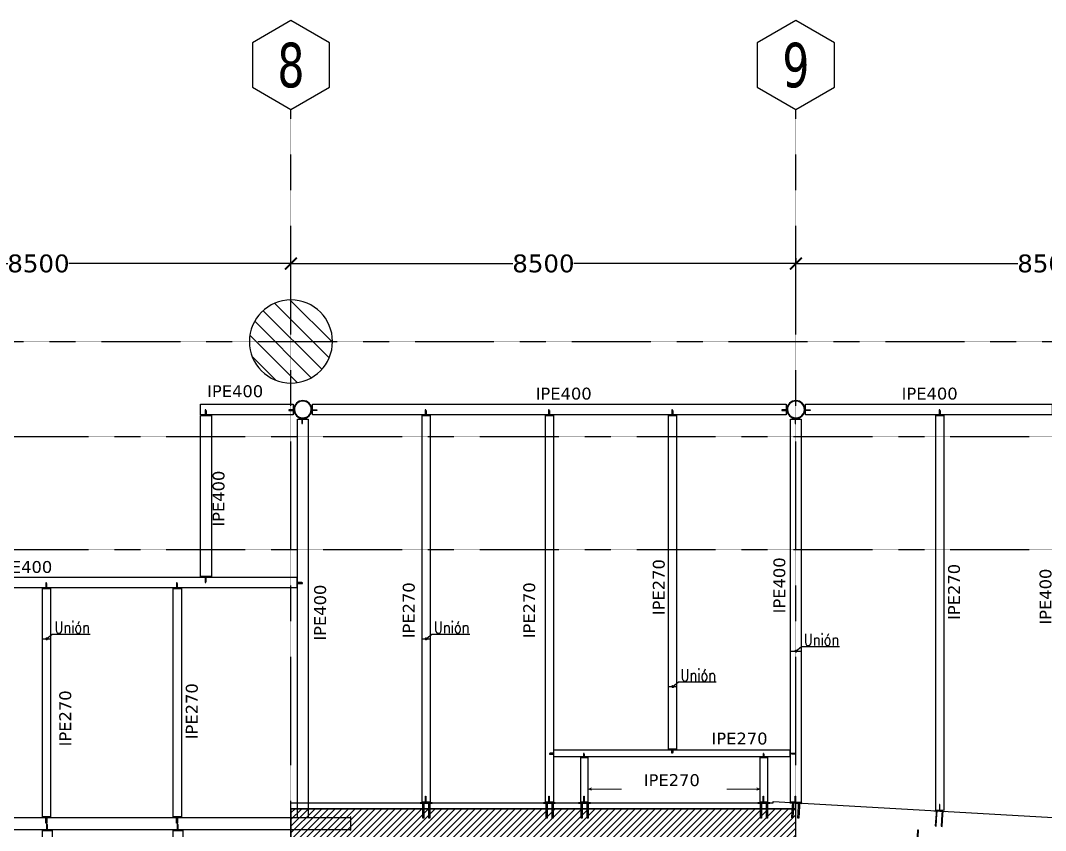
# Model space of a CAD drawing. Header units: millimetres. Extents: x -12345 to 95575, y -10708 to 31862.
# Drawn here: x 12448 to 29701, y 17264 to 30907 of the extents above; entities that cross this region are included whole.
import ezdxf
from ezdxf.enums import TextEntityAlignment as Align

# ---------------------------------------------------------------- set-up
doc = ezdxf.new("R2010")
doc.units = ezdxf.units.MM
doc.header["$LTSCALE"] = 0.95
doc.linetypes.add('DXK_LINE_DOT3', pattern=[5.9187, 2.979, -0.9799, 0.9799, -0.9799])
for name, color, linetype in [('COTAS', 8, 'Continuous'), ('HCB-ACH_PANT', 253, 'Continuous'), ('HCB-EJES', 1, 'Continuous'), ('HCB-PLATINAS', 5, 'Continuous'), ('HCB-ROTULOS', 2, 'Continuous'), ('HCB_PANTALLAS', 6, 'Continuous'), ('UNIÒN', 6, 'Continuous'), ('VIEW', 255, 'Continuous')]:
    doc.layers.add(name, color=color, linetype=linetype)
for name, color, linetype, lineweight in [('E_COLUMNAS', 1, 'Continuous', 18), ('E_COLUMNAS-1', 1, 'Continuous', 25), ('E_COLUMNAS-3', 1, 'Continuous', 35), ('E_TEXTO', 3, 'Continuous', 9), ('E_VIGAS-1', 5, 'Continuous', 25), ('HCB_VIGAS', 4, 'Continuous', 25), ('S-COLS-HDLN-2', 52, 'Continuous', 9)]:
    doc.layers.add(name, color=color, linetype=linetype, lineweight=lineweight)
doc.styles.add('CNI_COTAS', font='romans.shx', dxfattribs={"width": 0.8})
doc.styles.add('VERDANA', font='verdana.ttf')
doc.dimstyles.new('1.125', dxfattribs={"dimscale": 0, "dimtxt": 300, "dimasz": 200, "dimexe": 4, "dimexo": 4, "dimgap": 15, "dimtad": 0, "dimdec": 0, "dimzin": 4, "dimdsep": 46, "dimtxsty": 'VERDANA', "dimblk": 'ARCHTICK', "dimcen": -10, "dimclrd": 256, "dimclrt": 3, "dimadec": 0, "dimazin": 0, "dimtfac": 1, "dimtdec": 0, "dimtmove": 2, "dimatfit": 0, "dimldrblk": 'OBLIQUE', "dimfxl": 0.05, "dimtolj": 1, "dimtzin": 0, "dimarcsym": 0})
doc.dimstyles.new('UNIÒN', dxfattribs={"dimscale": 0, "dimtxt": 200, "dimasz": 60, "dimexe": 4, "dimexo": 4, "dimgap": 15, "dimtad": 1, "dimdec": 0, "dimzin": 4, "dimdsep": 46, "dimtxsty": 'CNI_COTAS', "dimcen": -0.09, "dimclrd": 6, "dimclrt": 3, "dimadec": 0, "dimazin": 0, "dimtfac": 1, "dimtdec": 0, "dimtmove": 2, "dimatfit": 0, "dimfxl": 0.05, "dimtolj": 1, "dimtzin": 0, "dimarcsym": 0})

# ---------------------------------------------------------------- blocks, each defined once
blk = doc.blocks.new('EST_SCM_COLUMNA-METALICA-SECCION-CIRCULAR - EST_SCM_COLUMNA-TUBULAR-CIRCULAR_PTEØ_12__e_10_3mm-V29-_18_00m_N_E_-NIVEL-5 DOC')
at = {"layer": 'S-COLS-HDLN-2'}
h = blk.add_hatch(dxfattribs=at)
h.set_pattern_fill('FP_13', color=256, style=0, pattern_type=2)
h.set_pattern_definition([(135, (65.462, -165.018), (-0.15909903, -0.15909903), [])])
h.paths.add_polyline_path([(-0.017, -0.151), (0.022, -0.151), (0.063, -0.139), (0.1, -0.115), (0.128, -0.082), (0.147, -0.037), (0.152, 0), (0.146, 0.043), (0.128, 0.082), (0.1, 0.115), (0.059, 0.14), (0.02, 0.151), (-0.022, 0.151), (-0.063, 0.139), (-0.1, 0.115), (-0.131, 0.077), (-0.147, 0.04), (-0.152, 0), (-0.144, -0.048), (-0.128, -0.082), (-0.1, -0.115), (-0.059, -0.14), (-0.02, -0.151)])
h.paths.add_polyline_path([(-0.02, -0.141), (-0.063, -0.127), (-0.094, -0.107), (-0.12, -0.077), (-0.136, -0.04), (-0.142, 0), (-0.135, 0.043), (-0.12, 0.077), (-0.093, 0.107), (-0.059, 0.129), (-0.02, 0.141), (0.022, 0.14), (0.063, 0.127), (0.093, 0.107), (0.12, 0.077), (0.136, 0.04), (0.142, 0), (0.136, -0.04), (0.12, -0.077), (0.09, -0.109), (0.059, -0.129), (0.014, -0.141), (-0.017, -0.141)])
at = {"layer": 'E_COLUMNAS-1'}
for radius, start, end in [(0.152, 360, 180), (0.152, 180, 360), (0.142, 0, 180), (0.142, 180, 0)]:
    blk.add_arc((0, 0), radius, start, end, dxfattribs=at)
blk = doc.blocks.new('EST_SCM_COLUMNA-METALICA-SECCION-CIRCULAR - EST_SCM_COLUMNA-TUBULAR-CIRCULAR_PTEØ_12__e_10_3mm-V30-_18_00m_N_E_-NIVEL-5 DOC')
at = {"layer": 'S-COLS-HDLN-2'}
h = blk.add_hatch(dxfattribs=at)
h.set_pattern_fill('FP_14', color=256, style=0, pattern_type=2)
h.set_pattern_definition([(135, (57.162, -165.018), (-0.15909903, -0.15909903), [])])
h.paths.add_polyline_path([(-0.014, -0.151), (0.022, -0.151), (0.063, -0.139), (0.1, -0.115), (0.128, -0.082), (0.146, -0.043), (0.152, 0), (0.144, 0.048), (0.128, 0.082), (0.097, 0.117), (0.059, 0.14), (0.02, 0.151), (-0.022, 0.151), (-0.063, 0.139), (-0.1, 0.115), (-0.131, 0.077), (-0.147, 0.04), (-0.152, 0), (-0.144, -0.048), (-0.128, -0.082), (-0.097, -0.117), (-0.059, -0.14), (-0.016, -0.151)])
h.paths.add_polyline_path([(-0.02, -0.141), (-0.063, -0.127), (-0.097, -0.103), (-0.12, -0.077), (-0.136, -0.04), (-0.142, 0), (-0.135, 0.043), (-0.12, 0.077), (-0.093, 0.107), (-0.059, 0.129), (-0.02, 0.141), (0.022, 0.14), (0.063, 0.127), (0.097, 0.103), (0.12, 0.077), (0.136, 0.04), (0.142, 0), (0.136, -0.04), (0.12, -0.077), (0.09, -0.109), (0.059, -0.129), (0.014, -0.141), (-0.017, -0.141)])
at = {"layer": 'E_COLUMNAS-1'}
for radius, start, end in [(0.152, 360, 180), (0.152, 180, 360), (0.142, 0, 180), (0.142, 180, 0)]:
    blk.add_arc((0, 0), radius, start, end, dxfattribs=at)
blk = doc.blocks.new('_ArchTick')
at = {"color": 0, "linetype": 'ByBlock', "const_width": 0.15}
blk.add_lwpolyline([(-0.5, -0.5), (0.5, 0.5)], dxfattribs=at)
blk = doc.blocks.new('*D168')
at = {"layer": 'COTAS', "color": 0, "lineweight": -2, "transparency": 16777216}
blk.add_line((8500, 26900), (8500, 26809), dxfattribs=at)
at = {"layer": 'COTAS', "lineweight": -2, "transparency": 16777216}
for p, q in [((8500, 26813), (12236, 26813)), ((17000, 26813), (13264, 26813))]:
    blk.add_line(p, q, dxfattribs=at)
at = {"layer": 'Defpoints', "color": 0, "transparency": 16777216}
for p in [(8500, 26904), (17000, 26813), (17000, 26813)]:
    blk.add_point(p, dxfattribs=at)
at = {"layer": 'COTAS', "lineweight": -2, "transparency": 16777216, "xscale": 200, "yscale": 200, "zscale": 200, "rotation": 180}
blk.add_blockref('_ArchTick', (8500, 26813), dxfattribs=at)
at = {"layer": 'COTAS', "lineweight": -2, "transparency": 16777216, "xscale": 200, "yscale": 200, "zscale": 200}
blk.add_blockref('_ArchTick', (17000, 26813), dxfattribs=at)
at = {"layer": 'COTAS', "color": 3, "transparency": 16777216, "insert": (12750, 26813), "char_height": 300, "attachment_point": 5, "style": 'VERDANA'}
blk.add_mtext('\\A1;8500', dxfattribs=at)
blk = doc.blocks.new('_Oblique')
at = {"color": 0, "linetype": 'ByBlock', "lineweight": -2}
blk.add_line((-0.5, -0.5), (0.5, 0.5), dxfattribs=at)
blk = doc.blocks.new('*D169')
at = {"layer": 'COTAS', "lineweight": -2, "transparency": 16777216}
for p, q in [((17000, 26813), (20736, 26813)), ((25500, 26813), (21764, 26813))]:
    blk.add_line(p, q, dxfattribs=at)
at = {"layer": 'COTAS', "color": 0, "lineweight": -2, "transparency": 16777216}
blk.add_line((25500, 26906), (25500, 26809), dxfattribs=at)
at = {"layer": 'Defpoints', "color": 0, "transparency": 16777216}
for p in [(17000, 26813), (25500, 26910), (25500, 26813)]:
    blk.add_point(p, dxfattribs=at)
at = {"layer": 'COTAS', "lineweight": -2, "transparency": 16777216, "xscale": 200, "yscale": 200, "zscale": 200, "rotation": 180}
blk.add_blockref('_ArchTick', (17000, 26813), dxfattribs=at)
at = {"layer": 'COTAS', "lineweight": -2, "transparency": 16777216, "xscale": 200, "yscale": 200, "zscale": 200}
blk.add_blockref('_ArchTick', (25500, 26813), dxfattribs=at)
at = {"layer": 'COTAS', "color": 3, "transparency": 16777216, "insert": (21250, 26813), "char_height": 300, "attachment_point": 5, "style": 'VERDANA'}
blk.add_mtext('\\A1;8500', dxfattribs=at)
blk = doc.blocks.new('*D170')
at = {"layer": 'COTAS', "color": 0, "lineweight": -2, "transparency": 16777216}
blk.add_line((34000, 27034), (34000, 26809), dxfattribs=at)
at = {"layer": 'COTAS', "lineweight": -2, "transparency": 16777216}
for p, q in [((25500, 26813), (29236, 26813)), ((34000, 26813), (30264, 26813))]:
    blk.add_line(p, q, dxfattribs=at)
at = {"layer": 'Defpoints', "color": 0, "transparency": 16777216}
for p in [(34000, 27038), (25500, 26813), (34000, 26813)]:
    blk.add_point(p, dxfattribs=at)
at = {"layer": 'COTAS', "lineweight": -2, "transparency": 16777216, "xscale": 200, "yscale": 200, "zscale": 200, "rotation": 180}
blk.add_blockref('_ArchTick', (25500, 26813), dxfattribs=at)
at = {"layer": 'COTAS', "lineweight": -2, "transparency": 16777216, "xscale": 200, "yscale": 200, "zscale": 200}
blk.add_blockref('_ArchTick', (34000, 26813), dxfattribs=at)
at = {"layer": 'COTAS', "color": 3, "transparency": 16777216, "insert": (29750, 26813), "char_height": 300, "attachment_point": 5, "style": 'VERDANA'}
blk.add_mtext('\\A1;8500', dxfattribs=at)

msp = doc.modelspace()

# ---------------------------------------------------------------- hatches: boundary and pattern name
at = {"layer": 'E_COLUMNAS'}
h = msp.add_hatch(dxfattribs=at)
h.set_pattern_fill('FP_4', color=256, scale=1000, style=0, pattern_type=2)
h.set_pattern_definition([(135, (82662.1, -140662.42), (-159.09903, -159.09903), [])])
h.paths.add_polyline_path([(17000, 24800), (17091.4, 24806), (17181.2, 24823.9), (17267.9, 24853.3), (17350, 24893.8), (17426.1, 24944.7), (17495, 25005), (17555.3, 25073.9), (17606.2, 25150), (17646.7, 25232.1), (17676.1, 25318.8), (17694, 25408.6), (17700, 25500), (17694, 25591.4), (17676.1, 25681.2), (17646.7, 25767.9), (17606.2, 25850), (17555.3, 25926.1), (17495, 25995), (17426.1, 26055.3), (17350, 26106.2), (17267.9, 26146.7), (17181.2, 26176.1), (17091.4, 26194), (17000, 26200), (16908.6, 26194), (16818.8, 26176.1), (16732.1, 26146.7), (16650, 26106.2), (16573.9, 26055.3), (16505, 25995), (16444.7, 25926.1), (16393.8, 25850), (16353.3, 25767.9), (16323.9, 25681.2), (16306, 25591.4), (16300, 25500), (16306, 25408.6), (16323.9, 25318.8), (16353.3, 25232.1), (16393.8, 25150), (16444.7, 25073.9), (16506.6, 25003.7), (16573.9, 24944.7), (16650, 24893.8), (16732.1, 24853.3), (16818.8, 24823.9), (16908.6, 24806)])
at = {"layer": 'HCB-ACH_PANT'}
h = msp.add_hatch(dxfattribs=at)
h.set_pattern_fill('ANSI31', color=256, scale=25)
h.set_pattern_definition([(45, (-12679.4, -55448.78), (-56.1266, 56.1266), [])])
h.paths.add_polyline_path([(17000.2, 8370.1), (17000.2, 7870.1), (25500.2, 7870.1), (25500.2, 8370.1), (21100.2, 8370.1), (21100.2, 17130.1), (25500.2, 17130.1), (25500.2, 17630.1), (17000.2, 17630.1), (17000.2, 17130.1), (20700.2, 17130.1), (20700.2, 8370.1)])

# ---------------------------------------------------------------- linework, layer by layer
at = {"layer": 'E_COLUMNAS-1'}
for start, end in [(0, 180), (180, 0)]:
    msp.add_arc((17000, 25500), 700, start, end, dxfattribs=at)
at = {"layer": 'E_TEXTO'}
for p, q in [((22565.8, 17963.1), (22010.2, 17963.1)), ((24337.3, 17963.1), (24892.9, 17963.1))]:
    msp.add_line(p, q, dxfattribs=at)
for points in [[(22060.2, 17943.1), (22010.2, 17963.1), (22060.2, 17983.1)], [(24842.9, 17943.1), (24892.9, 17963.1), (24842.9, 17983.1)]]:
    msp.add_lwpolyline(points, dxfattribs=at)
at = {"layer": 'E_VIGAS-1', "color": 30, "true_color": 0xf26722}
msp.add_lwpolyline([(68000.2, 7770.2), (59500, 7770.2), (59500, 7779.9), (46391.2, 8525.2), (38839.8, 8525.2), (38839.8, 8527.9), (25097.6, 7749.2), (25096.4, 7770.1), (18191, 7770.1), (17000.2, 7770.1), (17000.2, 17130.1), (17000.2, 17630.1), (17000.2, 17730.1), (25118.5, 17730.1), (25119.7, 17752.3), (38772.1, 16975.2), (45942, 16975.2), (59662.7, 17730.2), (68000.2, 17730.2)], close=True, dxfattribs=at)
at = {"layer": 'HCB-EJES', "linetype": 'DXK_LINE_DOT3'}
for p, q in [((17000, -3906.8), (17000, 29407)), ((25500, -3906.8), (25500, 29407)), ((-10844.5, 25500), (94075, 25500)), ((-6888.4, 23900.1), (90118.8, 23900.1)), ((-6888.4, 22000), (90118.8, 22000))]:
    msp.add_line(p, q, dxfattribs=at)
at = {"layer": 'HCB-PLATINAS', "color": 4}
for points in [[(19175, 17724.1), (19375, 17724.1), (19375, 17730.1), (19175, 17730.1)], [(21250, 17724.1), (21450, 17724.1), (21450, 17730.1), (21250, 17730.1)], [(21840.2, 17724.1), (22040.2, 17724.1), (22040.2, 17730.1), (21840.2, 17730.1)], [(24860.2, 17724.1), (25060.2, 17724.1), (25060.2, 17730.1), (24860.2, 17730.1)], [(25400, 17730.3), (25599.7, 17718.9), (25600, 17724.9), (25400.3, 17736.3)], [(25400, 17730.3), (25599.7, 17718.9), (25600, 17724.9), (25400.3, 17736.3)], [(25400, 17730.3), (25599.7, 17718.9), (25600, 17724.9), (25400.3, 17736.3)], [(28022.7, 17581), (27823.1, 17592.4), (27823.4, 17598.4), (28023.1, 17587)]]:
    msp.add_lwpolyline(points, close=True, dxfattribs=at)
at = {"layer": 'HCB-PLATINAS', "color": 5}
for points in [[(19225.5, 17722.6), (19229.1, 17724.1), (19232.7, 17722.6), (19234.8, 17721.8), (19237.1, 17716.1), (19237.1, 17678.6), (19237.1, 17474.1), (19221.1, 17474.1), (19221.1, 17678.6), (19221.1, 17716.1), (19223.4, 17721.8)], [(19325.5, 17722.6), (19329.1, 17724.1), (19332.7, 17722.6), (19334.8, 17721.8), (19337.1, 17716.1), (19337.1, 17678.6), (19337.1, 17474.1), (19321.1, 17474.1), (19321.1, 17678.6), (19321.1, 17716.1), (19323.4, 17721.8)], [(21300.5, 17722.6), (21304.1, 17724.1), (21307.7, 17722.6), (21309.8, 17721.8), (21312.1, 17716.1), (21312.1, 17678.6), (21312.1, 17474.1), (21296.1, 17474.1), (21296.1, 17678.6), (21296.1, 17716.1), (21298.4, 17721.8)], [(21400.5, 17722.6), (21404.1, 17724.1), (21407.7, 17722.6), (21409.8, 17721.8), (21412.1, 17716.1), (21412.1, 17678.6), (21412.1, 17474.1), (21396.1, 17474.1), (21396.1, 17678.6), (21396.1, 17716.1), (21398.4, 17721.8)], [(21890.6, 17722.6), (21894.3, 17724.1), (21897.9, 17722.6), (21899.9, 17721.8), (21902.3, 17716.1), (21902.3, 17678.6), (21902.3, 17474.1), (21886.3, 17474.1), (21886.3, 17678.6), (21886.3, 17716.1), (21888.6, 17721.8)], [(21990.6, 17722.6), (21994.3, 17724.1), (21997.9, 17722.6), (21999.9, 17721.8), (22002.3, 17716.1), (22002.3, 17678.6), (22002.3, 17474.1), (21986.3, 17474.1), (21986.3, 17678.6), (21986.3, 17716.1), (21988.6, 17721.8)], [(24910.6, 17722.6), (24914.3, 17724.1), (24917.9, 17722.6), (24919.9, 17721.8), (24922.3, 17716.1), (24922.3, 17678.6), (24922.3, 17474.1), (24906.3, 17474.1), (24906.3, 17678.6), (24906.3, 17716.1), (24908.6, 17721.8)], [(25010.6, 17722.6), (25014.3, 17724.1), (25017.9, 17722.6), (25019.9, 17721.8), (25022.3, 17716.1), (25022.3, 17678.6), (25022.3, 17474.1), (25006.3, 17474.1), (25006.3, 17678.6), (25006.3, 17716.1), (25008.6, 17721.8)], [(25450.3, 17725.9), (25454, 17727.2), (25457.5, 17725.5), (25459.5, 17724.6), (25461.5, 17718.8), (25459.4, 17681.3), (25447.8, 17477.2), (25431.8, 17478.1), (25443.4, 17682.3), (25445.6, 17719.7), (25448.2, 17725.2)], [(25450.3, 17725.9), (25454, 17727.2), (25457.5, 17725.5), (25459.5, 17724.6), (25461.5, 17718.8), (25459.4, 17681.3), (25447.8, 17477.2), (25431.8, 17478.1), (25443.4, 17682.3), (25445.6, 17719.7), (25448.2, 17725.2)], [(25450.3, 17725.9), (25454, 17727.2), (25457.5, 17725.5), (25459.5, 17724.6), (25461.5, 17718.8), (25459.4, 17681.3), (25447.8, 17477.2), (25431.8, 17478.1), (25443.4, 17682.3), (25445.6, 17719.7), (25448.2, 17725.2)], [(25550.1, 17720.3), (25553.8, 17721.5), (25557.4, 17719.8), (25559.3, 17718.9), (25561.4, 17713.1), (25559.2, 17675.7), (25547.6, 17471.5), (25531.6, 17472.4), (25543.3, 17676.6), (25545.4, 17714), (25548.1, 17719.5)], [(25550.1, 17720.3), (25553.8, 17721.5), (25557.4, 17719.8), (25559.3, 17718.9), (25561.4, 17713.1), (25559.2, 17675.7), (25547.6, 17471.5), (25531.6, 17472.4), (25543.3, 17676.6), (25545.4, 17714), (25548.1, 17719.5)], [(25550.1, 17720.3), (25553.8, 17721.5), (25557.4, 17719.8), (25559.3, 17718.9), (25561.4, 17713.1), (25559.2, 17675.7), (25547.6, 17471.5), (25531.6, 17472.4), (25543.3, 17676.6), (25545.4, 17714), (25548.1, 17719.5)], [(27872.4, 17588.1), (27868.9, 17589.8), (27865.2, 17588.5), (27863.1, 17587.8), (27860.5, 17582.3), (27858.3, 17544.8), (27846.7, 17340.7), (27862.7, 17339.7), (27874.3, 17543.9), (27876.4, 17581.4), (27874.4, 17587.1)], [(27972.3, 17582.4), (27968.7, 17584.1), (27965, 17582.8), (27963, 17582.1), (27960.3, 17576.6), (27958.2, 17539.1), (27946.5, 17335), (27962.5, 17334.1), (27974.1, 17538.2), (27976.3, 17575.7), (27974.2, 17581.5)], [(27539.5, 17021.1), (27543, 17019.4), (27546.7, 17020.7), (27548.8, 17021.4), (27551.4, 17026.9), (27553.6, 17064.3), (27565.2, 17268.5), (27549.2, 17269.4), (27537.6, 17065.2), (27535.5, 17027.8), (27537.5, 17022)]]:
    msp.add_lwpolyline(points, close=True, dxfattribs=at)
at = {"layer": 'HCB-ROTULOS', "color": 40, "linetype": 'ByBlock', "true_color": 0xf8d731}
for points in [[(16350.5, 29782), (17000, 29407), (17649.5, 29782), (17649.5, 30532), (17000, 30907), (16350.5, 30532)], [(24850.5, 29782), (25500, 29407), (26149.5, 29782), (26149.5, 30532), (25500, 30907), (24850.5, 30532)]]:
    msp.add_lwpolyline(points, close=True, dxfattribs=at)
at = {"layer": 'HCB_PANTALLAS'}
msp.add_lwpolyline([(17000.2, 7870.1), (25500.2, 7870.1), (25500.2, 8370.1), (21100.2, 8370.1), (21100.2, 17130.1), (25500.2, 17130.1), (25500.2, 17630.1), (17000.2, 17630.1), (17000, 17130.1), (20700.2, 17130.1), (20700.2, 8370.1), (17000.2, 8370.1)], close=True, dxfattribs=at)
at = {"layer": 'HCB_VIGAS'}
msp.add_line((15565.9, 21530.1), (15565.9, 21532.7), dxfattribs=at)
for points in [[(15480, 24445), (17037.8, 24445), (17037.8, 24265), (15480, 24265)], [(15566.6, 24340.7), (15573.7, 24340.7), (15573.7, 24255), (15566.6, 24255)], [(17362.6, 24445), (25337.6, 24445), (25337.6, 24265), (17362.6, 24265)], [(19271.4, 24340.7), (19278.5, 24340.7), (19278.5, 24255), (19271.4, 24255)], [(21346.5, 24340.7), (21353.6, 24340.7), (21353.6, 24255), (21346.5, 24255)], [(23421.5, 24340.7), (23428.6, 24340.7), (23428.6, 24255), (23421.5, 24255)], [(25662.4, 24445), (29815.5, 24445), (29815.5, 24265), (25662.4, 24265)], [(27920.3, 24340.7), (27927.4, 24340.7), (27927.4, 24255), (27920.3, 24255)], [(15660.2, 24255), (15660.2, 21540.1), (15480.2, 21540.1), (15480.2, 24255)], [(19207.5, 17740.1), (19207.5, 24255), (19342.5, 24255), (19342.5, 17740.1)], [(23492.6, 24255), (23492.5, 18633.2), (23357.5, 18633.2), (23357.6, 24255)], [(8662.6, 21530.1), (17100, 21530.1), (17100, 21350.1), (8662.6, 21350.1)], [(12884.1, 21340.1), (12891.2, 21340.1), (12891.2, 21425.8), (12884.1, 21425.8)], [(15084.1, 21340.1), (15091.2, 21340.1), (15091.2, 21425.8), (15084.1, 21425.8)], [(15566.6, 21454.2), (15573.7, 21454.2), (15573.7, 21539.9), (15566.6, 21539.9)], [(17100, 21443.5), (17100, 21436.4), (17185.7, 21436.4), (17185.7, 21443.5)], [(12955.2, 21340.1), (12955.2, 17495.1), (12820.2, 17495.1), (12820.2, 21340.1)], [(15155.2, 21340.1), (15155.2, 17495.1), (15020.2, 17495.1), (15020.2, 21340.1)], [(21417.5, 18549.6), (21417.5, 18559.6), (21353.3, 18559.6), (21353.3, 18549.6)], [(21427.6, 18559.6), (21427.6, 18566.7), (21364.4, 18566.7), (21364.4, 18559.6)], [(25400, 18503.2), (21427.5, 18503.2), (21427.5, 18623.2), (25400, 18623.2)], [(21936.6, 18493.2), (21943.7, 18493.2), (21943.7, 18550.2), (21936.6, 18550.2)], [(23421.5, 18633.1), (23428.6, 18633.1), (23428.6, 18576.1), (23421.5, 18576.1)], [(24956.6, 18493.2), (24963.7, 18493.2), (24963.7, 18550.2), (24956.6, 18550.2)], [(25422.5, 18559.6), (25422.5, 18566.7), (25485.7, 18566.7), (25485.7, 18559.6)], [(25432.6, 18549.6), (25432.6, 18559.6), (25495.7, 18559.6), (25495.7, 18549.6)], [(19265.7, 17730.1), (19265.7, 17840.1), (19271.7, 17840.1), (19271.7, 17730.1)], [(21340.7, 17730.1), (21340.7, 17840.1), (21346.7, 17840.1), (21346.7, 17730.1)], [(21930.9, 17730.1), (21930.9, 17840.1), (21936.9, 17840.1), (21936.9, 17730.1)], [(24950.9, 17730.1), (24950.9, 17840.1), (24956.9, 17840.1), (24956.9, 17730.1)], [(25489.7, 17731.2), (25489.7, 17840.9), (25495.7, 17840.9), (25495.7, 17730.9)], [(25489.7, 17731.2), (25489.7, 17840.9), (25495.7, 17840.9), (25495.7, 17730.9)], [(25489.7, 17731.2), (25489.7, 17840.9), (25495.7, 17840.9), (25495.7, 17730.9)], [(27920.5, 17592.9), (27920.5, 17703.4), (27914.5, 17703.4), (27914.5, 17593.2)], [(8713.4, 17485.1), (18000, 17485.1), (18000, 17275.1), (8713.4, 17275.1)], [(12884.1, 17495.1), (12891.2, 17495.1), (12891.2, 17395.6), (12884.1, 17395.6)], [(15084.1, 17495.1), (15091.2, 17495.1), (15091.2, 17395.5), (15084.1, 17395.5)], [(18000, 17492.1), (18000, 17268.1), (18006, 17268.1), (18006, 17492.1)], [(12980.2, 17265.1), (12980.3, 8235.2), (12820.3, 8235.2), (12820.2, 17265.1)], [(12896.6, 17265.1), (12903.7, 17265.1), (12903.7, 17364.8), (12896.6, 17364.8)], [(15180.2, 17265.1), (15180.3, 8235.2), (15020.3, 8235.2), (15020.2, 17265.1)], [(15096.6, 17265.1), (15103.7, 17265.1), (15103.7, 17364.8), (15096.6, 17364.8)]]:
    msp.add_lwpolyline(points, close=True, dxfattribs=at)
for points in [[(15566.6, 24265), (15566.6, 24350.7), (15556.6, 24350.7), (15556.6, 24265), (15566.6, 24265)], [(16962.1, 24340.7), (17047.8, 24340.7), (17047.8, 24350.7), (16962.1, 24350.7), (16962.1, 24340.7)], [(16962.1, 24340.7), (17047.8, 24340.7), (17047.8, 24350.7), (16962.1, 24350.7), (16962.1, 24340.7)], [(17438.2, 24340.7), (17352.5, 24340.7), (17352.5, 24350.7), (17438.2, 24350.7), (17438.2, 24340.7)], [(17438.2, 24340.7), (17352.5, 24340.7), (17352.5, 24350.7), (17438.2, 24350.7), (17438.2, 24340.7)], [(19271.4, 24265), (19271.4, 24350.7), (19261.4, 24350.7), (19261.4, 24265), (19271.4, 24265)], [(21346.5, 24265), (21346.5, 24350.7), (21336.5, 24350.7), (21336.5, 24265), (21346.5, 24265)], [(23421.5, 24265), (23421.5, 24350.7), (23411.5, 24350.7), (23411.5, 24265), (23421.5, 24265)], [(25262, 24340.7), (25347.7, 24340.7), (25347.7, 24350.7), (25262, 24350.7), (25262, 24340.7)], [(25738, 24340.7), (25652.3, 24340.7), (25652.3, 24350.7), (25738, 24350.7), (25738, 24340.7)], [(27920.3, 24265), (27920.3, 24350.7), (27910.3, 24350.7), (27910.3, 24265), (27920.3, 24265)], [(17110, 17485.1), (17110.2, 24192.6), (17290.2, 24192.6), (17290, 17485.1)], [(17195.9, 24116.9), (17195.9, 24202.6), (17185.9, 24202.6), (17185.9, 24116.9), (17195.9, 24116.9)], [(17195.9, 24116.9), (17195.9, 24202.6), (17185.9, 24202.6), (17185.9, 24116.9), (17195.9, 24116.9)], [(21282.5, 17740.1), (21282.6, 24255), (21417.6, 24255), (21417.5, 17740.1), (21282.5, 17740.1)], [(25590.2, 17735.5), (25410.2, 17745.7), (25410, 24192.6), (25590, 24192.6), (25590.2, 17735.5)], [(25495.7, 24116.9), (25495.7, 24202.6), (25485.7, 24202.6), (25485.7, 24116.9), (25495.7, 24116.9)], [(27991.1, 17598.8), (27856.1, 17606.5), (27856.4, 24255), (27991.4, 24255), (27991.1, 17598.8)], [(12884.1, 21350), (12884.1, 21435.7), (12874.1, 21435.7), (12874.1, 21350), (12884.1, 21350)], [(15084.1, 21350), (15084.1, 21435.7), (15074.4, 21435.7), (15074.4, 21350), (15084.1, 21350)], [(15566.6, 21444.4), (15566.6, 21530), (15556.6, 21530), (15556.6, 21444.3), (15566.6, 21444.3)], [(17110.1, 21426.4), (17195.8, 21426.4), (17195.8, 21436.4), (17110.1, 21436.4), (17110.1, 21426.4)], [(22000.2, 17740.1), (21880.2, 17740.1), (21880.2, 18493.2), (22000.2, 18493.2), (22000.2, 17740.1)], [(21936.6, 18503.1), (21936.6, 18560.1), (21926.9, 18560.1), (21926.9, 18503.1), (21936.6, 18503.1)], [(23421.5, 18623.2), (23421.5, 18566.2), (23411.7, 18566.2), (23411.7, 18623.2), (23421.5, 18623.2)], [(25020.2, 17740.1), (24900.2, 17740.1), (24900.2, 18493.2), (25020.2, 18493.2), (25020.2, 17740.1)], [(24956.6, 18503.1), (24956.6, 18560.1), (24946.9, 18560.1), (24946.9, 18503.1), (24956.6, 18503.1)], [(12884.1, 17471.4), (12884.1, 17385.7), (12874.1, 17385.7), (12874.1, 17485.1), (12884.1, 17485.1)], [(15084.1, 17471.3), (15084.1, 17385.6), (15074.4, 17385.6), (15074.4, 17485.1), (15084.1, 17485.1)], [(12896.6, 17288.9), (12896.6, 17374.6), (12886.9, 17374.6), (12886.9, 17275.1), (12896.6, 17275.1)], [(15096.6, 17288.9), (15096.6, 17374.6), (15086.9, 17374.6), (15086.9, 17275.1), (15096.6, 17275.1)]]:
    msp.add_lwpolyline(points, dxfattribs=at)
at = {"layer": 'UNIÒN'}
for points in [[(12820.2, 20492.6), (12955.2, 20492.6)], [(19207.5, 20492.6), (19342.5, 20492.6)], [(25410.1, 20285.1), (25590.1, 20285.1)], [(23357.5, 19688.2), (23492.5, 19688.2)]]:
    msp.add_lwpolyline(points, dxfattribs=at)
at = {"layer": 'UNIÒN', "color": 2, "const_width": 25}
for points in [[(12875.5, 20492.6, 1), (12900.5, 20492.6, 1)], [(19263, 20492.6, 1), (19288, 20492.6, 1)], [(25487.7, 20285.1, 1), (25512.7, 20285.1, 1)], [(23414.2, 19688.2, 1), (23439.2, 19688.2, 1)]]:
    msp.add_lwpolyline(points, format="xyb", close=True, dxfattribs=at)
at = {"layer": 'VIEW'}
msp.add_line((17000, 17630.1), (25500, 17630.1), dxfattribs=at)

# ---------------------------------------------------------------- block references
at = {"layer": 'E_COLUMNAS-3', "xscale": 1000.000000001405, "yscale": 1000.000000001405, "zscale": 1000.000000001405, "rotation": 9.860993214028959e-05}
for name, p in [('EST_SCM_COLUMNA-METALICA-SECCION-CIRCULAR - EST_SCM_COLUMNA-TUBULAR-CIRCULAR_PTEØ_12__e_10_3mm-V29-_18_00m_N_E_-NIVEL-5 DOC', (17200.2, 24355)), ('EST_SCM_COLUMNA-METALICA-SECCION-CIRCULAR - EST_SCM_COLUMNA-TUBULAR-CIRCULAR_PTEØ_12__e_10_3mm-V30-_18_00m_N_E_-NIVEL-5 DOC', (25500, 24355))]:
    msp.add_blockref(name, p, dxfattribs=at)

# ---------------------------------------------------------------- texts
at = {"layer": 'E_TEXTO', "style": 'VERDANA'}
for s, p in [('IPE400', (16060.8, 24563.1)), ('IPE400', (21590.5, 24523.1)), ('IPE400', (27750.8, 24523.1)), ('IPE400', (12510.8, 21603.1)), ('IPE270', (24550.8, 18713.1)), ('IPE270', (23410.8, 18013.1))]:
    msp.add_text(s, height=200, dxfattribs=at).set_placement(p, align=Align.CENTER)
for s, p in [('IPE400', (15880.8, 22853.1)), ('IPE270', (23290.8, 21363.1)), ('IPE400', (25320.7, 21393.1)), ('IPE270', (28260.8, 21283.1)), ('IPE400', (29800.8, 21203.1)), ('IPE270', (19083, 20973.1)), ('IPE270', (21110.8, 20973.1)), ('IPE400', (17590.8, 20933.1)), ('IPE270', (15430.8, 19273.1)), ('IPE270', (13300.8, 19153.1))]:
    msp.add_text(s, height=200, rotation=90, dxfattribs=at).set_placement(p, align=Align.CENTER)
at = {"layer": 'HCB-ROTULOS', "color": 4, "style": 'VERDANA', "width": 0.7}
for s, p in [('8', (17000, 30157)), ('9', (25500, 30157))]:
    msp.add_text(s, height=750, dxfattribs=at).set_placement(p, align=Align.MIDDLE_CENTER)
at = {"layer": 'UNIÒN', "color": 3, "char_height": 200, "attachment_point": 7, "style": 'CNI_COTAS'}
for insert in [(13019.6, 20585.5), (19407.1, 20585.5), (25631.8, 20378), (23558.4, 19781.1)]:
    msp.add_mtext('Unión', dxfattribs=dict(at, insert=insert))

# ---------------------------------------------------------------- dimensions: what is measured, and where the dimension line sits
at = {"layer": 'COTAS'}
for base, p1, p2, picture, middle in [((17000, 26813.3), (8500, 26903.9), (17000, 26813.3), '*D168', (12750, 26813.3)), ((25500, 26813.3), (17000, 26813.3), (25500, 26909.9), '*D169', (21250, 26813.3)), ((34000, 26813.3), (25500, 26813.3), (34000, 27037.9), '*D170', (29750, 26813.3))]:
    dim = msp.add_linear_dim(base=base, p1=p1, p2=p2, dimstyle='1.125', override={"dimscale": 1}, dxfattribs=at)
    dim.commit()
    dim.dimension.update_dxf_attribs({"geometry": picture, "text_midpoint": middle})

# ---------------------------------------------------------------- leaders
at = {"layer": 'UNIÒN', "annotation_type": 0, "has_hookline": 1, "hookline_direction": 0, "text_width": 601.9}
for points in [[(12888, 20492.6), (12983.1, 20570.5), (13004.6, 20570.5)], [(19275.5, 20492.6), (19370.6, 20570.5), (19392.1, 20570.5)], [(25500.2, 20285.1), (25595.3, 20363), (25616.8, 20363)], [(23426.7, 19688.2), (23521.8, 19766.1), (23543.4, 19766.1)]]:
    msp.add_leader(points, dimstyle='UNIÒN', override={"dimscale": 1}, dxfattribs=at)

doc.saveas('drawing.dxf')
